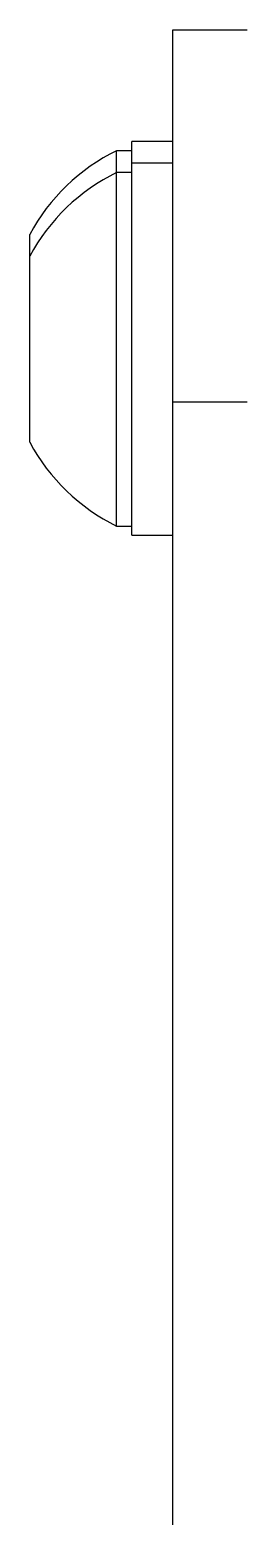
# Model space of a CAD drawing. Header units: millimetres. Extents: x 0 to 279, y 0 to 216.
# Drawn here: x 95.44 to 96.61, y 92.85 to 100.84 of the extents above; entities that cross this region are included whole.
import ezdxf

# ---------------------------------------------------------------- set-up
doc = ezdxf.new("R2010")
doc.units = ezdxf.units.MM

msp = doc.modelspace()

# ---------------------------------------------------------------- linework, layer by layer
at = {"color": 7, "linetype": 'Continuous', "lineweight": 25}
for p, q in [((96.2104, 100.8383), (96.6104, 100.8383)), ((96.2104, 98.8383), (96.2104, 100.8383)), ((95.9904, 100.1883), (95.9079, 100.1883)), ((95.9079, 100.0711), (95.9079, 100.1883)), ((96.2104, 100.2383), (95.9904, 100.2383)), ((95.9904, 100.1211), (95.9904, 100.2383)), ((96.2104, 100.1211), (95.9904, 100.1211)), ((95.9904, 99.1211), (95.9904, 100.1211)), ((95.9904, 100.0711), (95.9079, 100.0711)), ((95.9079, 99.6989), (95.9079, 100.0711)), ((95.4404, 99.6211), (95.4404, 99.7383)), ((95.9079, 98.1711), (95.9079, 99.6989)), ((95.4404, 99.4252), (95.4404, 99.6211)), ((95.4404, 98.6211), (95.4404, 99.4252)), ((95.9904, 98.1211), (95.9904, 99.1211)), ((96.2104, 98.8383), (96.6104, 98.8383)), ((96.2104, 42.8383), (96.2104, 98.8383)), ((95.9079, 98.1711), (95.9904, 98.1711)), ((95.9904, 98.1211), (96.2104, 98.1211))]:
    msp.add_line(p, q, dxfattribs=at)
for centre, start, end in [((96.372, 99.2383), 116.03726, 151.77733), ((96.372, 99.1211), 116.03726, 151.77733), ((96.372, 99.1211), 208.22267, 243.96274)]:
    msp.add_arc(centre, 1.0573, start, end, dxfattribs=at)

doc.saveas('drawing.dxf')
